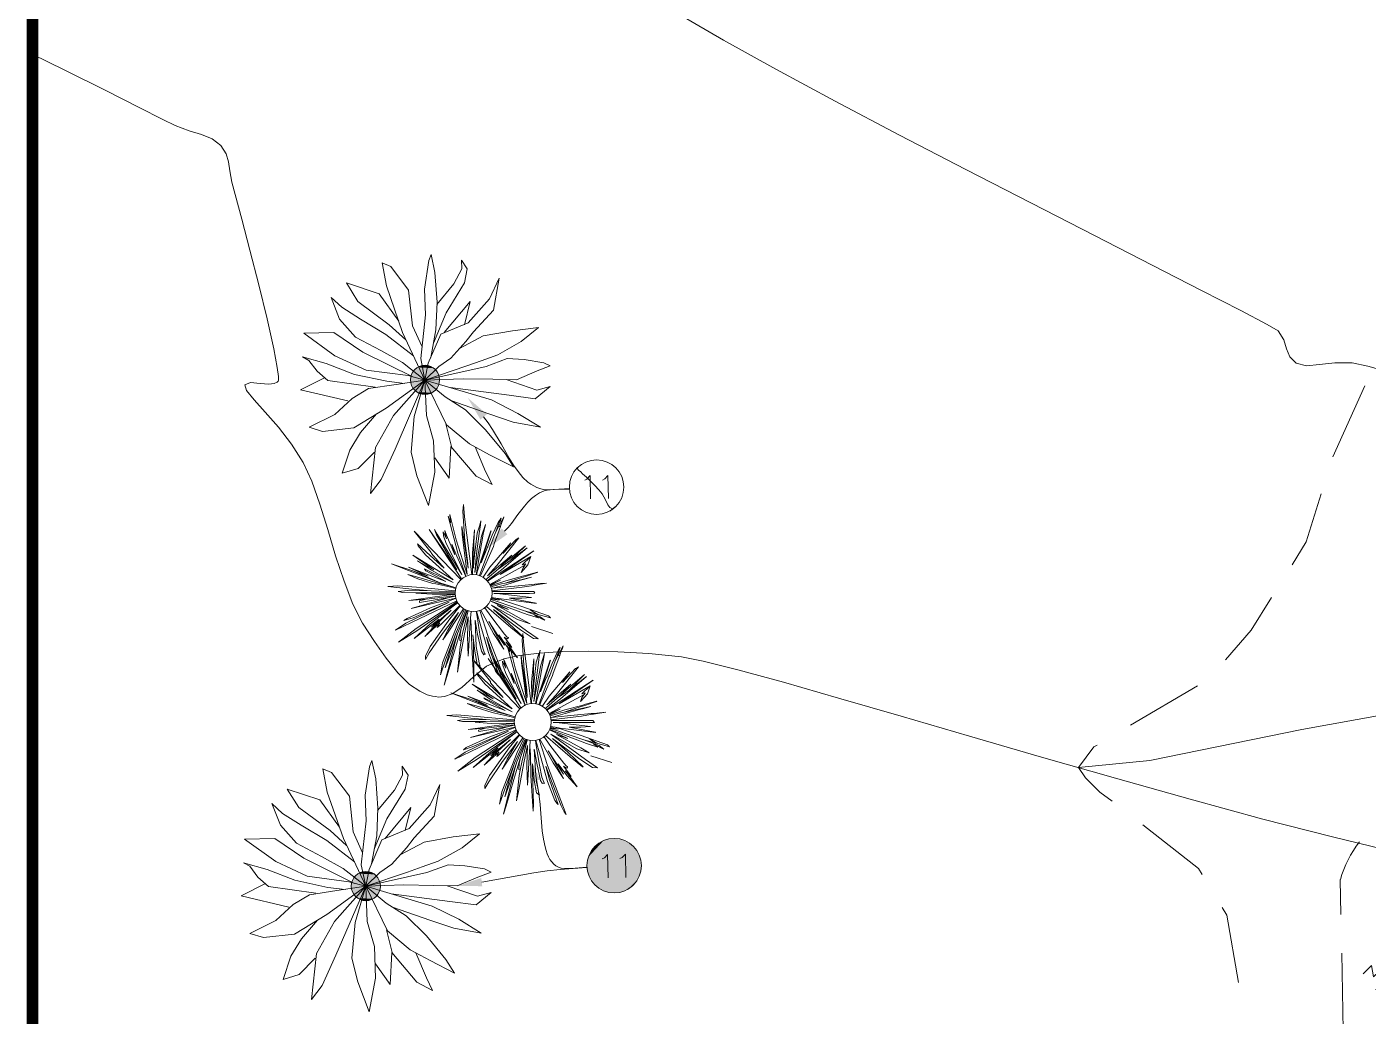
# Model space of a CAD drawing. Header units: millimetres. Extents: x -419 to 20046, y -14642 to 2638.
# Drawn here: x 0.9 to 5.226, y 17.137 to 20.328 of the extents above; entities that cross this region are included whole.
import ezdxf

# ---------------------------------------------------------------- set-up
doc = ezdxf.new("R2010")
doc.units = ezdxf.units.MM
for name, color, linetype in [('PDF11_----LN02', 7, 'Continuous'), ('PDF11_----TX00', 7, 'Continuous'), ('PDF11_24x36$-$Yucca$Valley$TB$CUP$----TB02', 7, 'Continuous')]:
    doc.layers.add(name, color=color, linetype=linetype)
for name, color, linetype, true_color in [('PDF11_0', 7, 'Continuous', 0xb3b3b3), ('PDF11_EXTO$--C3-Surface-EXTO', 7, 'Continuous', 0xb3b3b3), ('PDF11_EXTO$EXLSTR', 7, 'Continuous', 0xb3b3b3)]:
    doc.layers.add(name, color=color, linetype=linetype, true_color=true_color)

msp = doc.modelspace()

# ---------------------------------------------------------------- hatches: boundary and pattern name
at = {"layer": 'PDF11_0', "transparency": 33554559}
for points in [[(2.3219, 19.1315), (2.3627, 19.0615), (2.3835, 19.079)], [(2.3835, 18.6448), (2.4494, 18.6915), (2.431, 18.7107)], [(2.5194, 17.9731), (2.5294, 17.8931), (2.5552, 17.9006)], [(2.2877, 17.5572), (2.3685, 17.5564), (2.3652, 17.5831)]]:
    msp.add_hatch(color=7, dxfattribs=at).paths.add_polyline_path(points)
at = {"layer": 'PDF11_0', "true_color": 0xffffff, "transparency": 33554559}
for points in [[(2.7786, 17.7089), (2.7052, 17.6206), (2.7919, 17.7098)], [(2.7919, 17.7098), (2.7052, 17.6206), (2.7077, 17.6014)], [(2.7786, 17.7089), (2.706, 17.6339), (2.7052, 17.6206)], [(2.7594, 17.7031), (2.706, 17.6339), (2.7786, 17.7089)], [(2.7594, 17.7031), (2.7102, 17.6497), (2.706, 17.6339)], [(2.7919, 17.7098), (2.7077, 17.6014), (2.8152, 17.7072)], [(2.8152, 17.7072), (2.7077, 17.6014), (2.7144, 17.5831)], [(2.7486, 17.6972), (2.7102, 17.6497), (2.7594, 17.7031)], [(2.7486, 17.6972), (2.7161, 17.6647), (2.7102, 17.6497)], [(2.8152, 17.7072), (2.7144, 17.5831), (2.8352, 17.6989)], [(2.8352, 17.6989), (2.7144, 17.5831), (2.7219, 17.5697)], [(2.7377, 17.6906), (2.7161, 17.6647), (2.7486, 17.6972)], [(2.8352, 17.6989), (2.7219, 17.5697), (2.8544, 17.6847)], [(2.7377, 17.6906), (2.7269, 17.6797), (2.7161, 17.6647)], [(2.8544, 17.6847), (2.7219, 17.5697), (2.7352, 17.5556)], [(2.8544, 17.6847), (2.7352, 17.5556), (2.8661, 17.6706)], [(2.8661, 17.6706), (2.7352, 17.5556), (2.7494, 17.5456)], [(2.8661, 17.6706), (2.7494, 17.5456), (2.8752, 17.6547)], [(2.8752, 17.6547), (2.7494, 17.5456), (2.7636, 17.5389)], [(2.8752, 17.6547), (2.7636, 17.5389), (2.8811, 17.6231)], [(2.8811, 17.6231), (2.7636, 17.5389), (2.7827, 17.5347)], [(2.8811, 17.6231), (2.7827, 17.5347), (2.8769, 17.5947)], [(2.8769, 17.5947), (2.7827, 17.5347), (2.8036, 17.5347)], [(2.8769, 17.5947), (2.8036, 17.5347), (2.8694, 17.5781)], [(2.8694, 17.5781), (2.8036, 17.5347), (2.8369, 17.5456)], [(2.8694, 17.5781), (2.8369, 17.5456), (2.8536, 17.5581)]]:
    msp.add_hatch(color=7, dxfattribs=at).paths.add_polyline_path(points)
at = {"layer": 'PDF11_EXTO$EXLSTR', "transparency": 33554559}
for points in [[(2.2277, 19.2065), (2.1418, 19.2107), (2.1402, 19.2065)], [(2.2252, 19.2107), (2.1443, 19.214), (2.1418, 19.2107)], [(2.2252, 19.2107), (2.1418, 19.2107), (2.2277, 19.2065)], [(2.2235, 19.214), (2.1468, 19.2182), (2.1443, 19.214)], [(2.2235, 19.214), (2.1443, 19.214), (2.2252, 19.2107)], [(2.2202, 19.2182), (2.1493, 19.2215), (2.1468, 19.2182)], [(2.2202, 19.2182), (2.1468, 19.2182), (2.2235, 19.214)], [(2.2177, 19.2215), (2.1527, 19.2249), (2.1493, 19.2215)], [(2.2177, 19.2215), (2.1493, 19.2215), (2.2202, 19.2182)], [(2.2143, 19.2249), (2.1568, 19.2274), (2.1527, 19.2249)], [(2.2143, 19.2249), (2.1527, 19.2249), (2.2177, 19.2215)], [(2.211, 19.2274), (2.1602, 19.2299), (2.1568, 19.2274)], [(2.211, 19.2274), (2.1568, 19.2274), (2.2143, 19.2249)], [(2.2068, 19.2299), (2.1643, 19.2315), (2.1602, 19.2299)], [(2.2068, 19.2299), (2.1602, 19.2299), (2.211, 19.2274)], [(2.2035, 19.2315), (2.1685, 19.2332), (2.1643, 19.2315)], [(2.2035, 19.2315), (2.1643, 19.2315), (2.2068, 19.2299)], [(2.1985, 19.2332), (2.1735, 19.2349), (2.1685, 19.2332)], [(2.1985, 19.2332), (2.1685, 19.2332), (2.2035, 19.2315)], [(2.1952, 19.2349), (2.1768, 19.2357), (2.1735, 19.2349)], [(2.1952, 19.2349), (2.1735, 19.2349), (2.1985, 19.2332)], [(2.1885, 19.2357), (2.1768, 19.2357), (2.1952, 19.2349)], [(2.2302, 19.1932), (2.1377, 19.1974), (2.1368, 19.1932)], [(2.2302, 19.1932), (2.1368, 19.1932), (2.231, 19.189)], [(2.231, 19.189), (2.1368, 19.1932), (2.1368, 19.189)], [(2.231, 19.189), (2.1368, 19.189), (2.2302, 19.184)], [(2.2302, 19.184), (2.1368, 19.189), (2.1368, 19.184)], [(2.2302, 19.184), (2.1368, 19.184), (2.2302, 19.1799)], [(2.2302, 19.1799), (2.1368, 19.184), (2.1377, 19.1799)], [(2.2302, 19.1982), (2.1385, 19.2024), (2.1377, 19.1974)], [(2.2302, 19.1982), (2.1377, 19.1974), (2.2302, 19.1932)], [(2.2302, 19.1799), (2.1377, 19.1799), (2.2285, 19.1757)], [(2.2285, 19.1757), (2.1377, 19.1799), (2.1385, 19.1757)], [(2.2285, 19.2024), (2.1402, 19.2065), (2.1385, 19.2024)], [(2.2285, 19.2024), (2.1385, 19.2024), (2.2302, 19.1982)], [(2.2285, 19.1757), (2.1385, 19.1757), (2.2277, 19.1715)], [(2.2277, 19.1715), (2.1385, 19.1757), (2.1402, 19.1715)], [(2.2277, 19.2065), (2.1402, 19.2065), (2.2285, 19.2024)], [(2.2277, 19.1715), (2.1402, 19.1715), (2.2252, 19.1674)], [(2.2252, 19.1674), (2.1402, 19.1715), (2.1418, 19.1674)], [(2.2252, 19.1674), (2.1418, 19.1674), (2.2235, 19.1632)], [(2.2235, 19.1632), (2.1418, 19.1674), (2.1443, 19.1632)], [(2.2235, 19.1632), (2.1443, 19.1632), (2.221, 19.1599)], [(2.221, 19.1599), (2.1443, 19.1632), (2.1468, 19.1599)], [(2.221, 19.1599), (2.1468, 19.1599), (2.2177, 19.1565)], [(2.2177, 19.1565), (2.1468, 19.1599), (2.1493, 19.1557)], [(2.2177, 19.1565), (2.1493, 19.1557), (2.2143, 19.1532)], [(2.2143, 19.1532), (2.1493, 19.1557), (2.1527, 19.1532)], [(2.2143, 19.1532), (2.1527, 19.1532), (2.211, 19.1499)], [(2.211, 19.1499), (2.1527, 19.1532), (2.1568, 19.1499)], [(2.211, 19.1499), (2.1568, 19.1499), (2.2068, 19.1482)], [(2.2068, 19.1482), (2.1568, 19.1499), (2.1602, 19.1482)], [(2.2068, 19.1482), (2.1602, 19.1482), (2.2035, 19.1457)], [(2.2035, 19.1457), (2.1602, 19.1482), (2.1643, 19.1457)], [(2.2035, 19.1457), (2.1643, 19.1457), (2.1985, 19.144)], [(2.1985, 19.144), (2.1643, 19.1457), (2.1685, 19.144)], [(2.1985, 19.144), (2.1685, 19.144), (2.1952, 19.1432)], [(2.1952, 19.1432), (2.1685, 19.144), (2.1735, 19.1432)], [(2.1735, 19.1432), (2.1768, 19.1415), (2.1885, 19.1424)], [(2.1952, 19.1432), (2.1735, 19.1432), (2.1885, 19.1424)], [(2.1885, 19.1424), (2.1768, 19.1415), (2.186, 19.1415)], [(2.0393, 17.5614), (1.9468, 17.5656), (1.946, 17.5606)], [(2.0393, 17.5656), (1.9477, 17.5697), (1.9468, 17.5656)], [(2.0393, 17.5656), (1.9468, 17.5656), (2.0393, 17.5614)], [(2.0377, 17.5697), (1.9493, 17.5739), (1.9477, 17.5697)], [(2.0377, 17.5697), (1.9477, 17.5697), (2.0393, 17.5656)], [(2.0368, 17.5739), (1.951, 17.5781), (1.9493, 17.5739)], [(2.0368, 17.5739), (1.9493, 17.5739), (2.0377, 17.5697)], [(2.0343, 17.5781), (1.9535, 17.5822), (1.951, 17.5781)], [(2.0343, 17.5781), (1.951, 17.5781), (2.0368, 17.5739)], [(2.0327, 17.5822), (1.9552, 17.5856), (1.9535, 17.5822)], [(2.0327, 17.5822), (1.9535, 17.5822), (2.0343, 17.5781)], [(2.0293, 17.5856), (1.9585, 17.5889), (1.9552, 17.5856)], [(2.0293, 17.5856), (1.9552, 17.5856), (2.0327, 17.5822)], [(2.0268, 17.5889), (1.9618, 17.5922), (1.9585, 17.5889)], [(2.0268, 17.5889), (1.9585, 17.5889), (2.0293, 17.5856)], [(2.0235, 17.5922), (1.966, 17.5947), (1.9618, 17.5922)], [(2.0235, 17.5922), (1.9618, 17.5922), (2.0268, 17.5889)], [(2.0202, 17.5947), (1.9693, 17.5972), (1.966, 17.5947)], [(2.0202, 17.5947), (1.966, 17.5947), (2.0235, 17.5922)], [(2.016, 17.5972), (1.9735, 17.5997), (1.9693, 17.5972)], [(2.016, 17.5972), (1.9693, 17.5972), (2.0202, 17.5947)], [(2.0127, 17.5997), (1.9768, 17.6014), (1.9735, 17.5997)], [(2.0127, 17.5997), (1.9735, 17.5997), (2.016, 17.5972)], [(2.0077, 17.6014), (1.9827, 17.6022), (1.9768, 17.6014)], [(2.0077, 17.6014), (1.9768, 17.6014), (2.0127, 17.5997)], [(2.0035, 17.6022), (1.986, 17.6031), (1.9827, 17.6022)], [(2.0035, 17.6022), (1.9827, 17.6022), (2.0077, 17.6014)], [(1.9977, 17.6031), (1.9952, 17.6039), (1.986, 17.6031)], [(1.9977, 17.6031), (1.986, 17.6031), (2.0035, 17.6022)], [(2.0393, 17.5614), (1.946, 17.5606), (2.0402, 17.5564)], [(2.0402, 17.5564), (1.946, 17.5606), (1.946, 17.5564)], [(2.0402, 17.5564), (1.946, 17.5564), (2.0393, 17.5522)], [(2.0393, 17.5522), (1.946, 17.5564), (1.946, 17.5522)], [(2.0393, 17.5522), (1.946, 17.5522), (2.0393, 17.5472)], [(2.0393, 17.5472), (1.946, 17.5522), (1.9468, 17.5472)], [(2.0393, 17.5472), (1.9468, 17.5472), (2.0377, 17.5431)], [(2.0377, 17.5431), (1.9468, 17.5472), (1.9477, 17.5431)], [(2.0377, 17.5431), (1.9477, 17.5431), (2.0368, 17.5389)], [(2.0368, 17.5389), (1.9477, 17.5431), (1.9493, 17.5389)], [(2.0368, 17.5389), (1.9493, 17.5389), (2.0343, 17.5347)], [(2.0343, 17.5347), (1.9493, 17.5389), (1.951, 17.5347)], [(2.0343, 17.5347), (1.951, 17.5347), (2.0327, 17.5306)], [(2.0327, 17.5306), (1.951, 17.5347), (1.9535, 17.5306)], [(2.0327, 17.5306), (1.9535, 17.5306), (2.0293, 17.5272)], [(2.0293, 17.5272), (1.9535, 17.5306), (1.9552, 17.5272)], [(2.0293, 17.5272), (1.9552, 17.5272), (2.0268, 17.5239)], [(2.0268, 17.5239), (1.9552, 17.5272), (1.9585, 17.5239)], [(2.0268, 17.5239), (1.9585, 17.5239), (2.0235, 17.5206)], [(2.0235, 17.5206), (1.9585, 17.5239), (1.9618, 17.5206)], [(2.0235, 17.5206), (1.9618, 17.5206), (2.0202, 17.5181)], [(2.0202, 17.5181), (1.9618, 17.5206), (1.966, 17.5181)], [(2.0202, 17.5181), (1.966, 17.5181), (2.016, 17.5156)], [(2.016, 17.5156), (1.966, 17.5181), (1.9693, 17.5156)], [(2.016, 17.5156), (1.9693, 17.5156), (2.0127, 17.5131)], [(2.0127, 17.5131), (1.9693, 17.5156), (1.9735, 17.5131)], [(2.0127, 17.5131), (1.9735, 17.5131), (2.0077, 17.5114)], [(2.0077, 17.5114), (1.9735, 17.5131), (1.9777, 17.5114)], [(2.0077, 17.5114), (1.9777, 17.5114), (2.0035, 17.5106)], [(2.0035, 17.5106), (1.9777, 17.5114), (1.9827, 17.5106)], [(1.9827, 17.5106), (1.986, 17.5097), (1.9977, 17.5097)], [(2.0035, 17.5106), (1.9827, 17.5106), (1.9977, 17.5097)], [(1.9977, 17.5097), (1.986, 17.5097), (1.9952, 17.5089)]]:
    msp.add_hatch(color=256, dxfattribs=at).paths.add_polyline_path(points)

# ---------------------------------------------------------------- linework, layer by layer
at = {"layer": 'PDF11_----LN02', "lineweight": 18}
for points in [[(5.2146, 19.1699), (5.1121, 18.9415)], [(5.0737, 18.8223), (5.0262, 18.6673), (4.9804, 18.5932)], [(4.9137, 18.4873), (4.8487, 18.3823), (4.7654, 18.2865)], [(4.6754, 18.2023), (4.4595, 18.0756)], [(4.292, 17.9389), (4.522, 17.9623), (5.0121, 18.0614), (5.3688, 18.1265), (5.7263, 18.1465), (8.1265, 18.1465)], [(4.4004, 17.8306), (4.3603, 17.8598), (4.3145, 17.9064), (4.292, 17.9389), (4.3412, 18.0056), (4.352, 18.0114)], [(4.4995, 17.7548), (4.6787, 17.6139), (4.6904, 17.5947)], [(5.1379, 17.4656), (5.1354, 17.5781)], [(4.7554, 17.4881), (4.7704, 17.4631), (4.8079, 17.2455)], [(5.1454, 17.0905), (5.1404, 17.3406)]]:
    msp.add_lwpolyline(points, dxfattribs=at)
msp.add_arc((5.4942, 17.4735), 0.373, 142.6525, 163.7729, dxfattribs=at)
at = {"layer": 'PDF11_----TX00', "lineweight": 20}
msp.add_lwpolyline([(5.2096, 17.2739), (5.2363, 17.3006), (5.2429, 17.2639), (5.2504, 17.2714), (5.2579, 17.2739), (5.2629, 17.273), (5.2729, 17.2672), (5.2788, 17.2622), (5.2846, 17.2514), (5.2846, 17.2414), (5.2804, 17.2314), (5.2729, 17.2239), (5.2629, 17.2197), (5.2579, 17.2197), (5.2496, 17.223)], dxfattribs=at)
at = {"layer": 'PDF11_0', "lineweight": 18}
for points in [[(5.2896, 19.2157), (5.2246, 19.234), (5.1746, 19.2449), (5.1179, 19.2449), (5.0687, 19.239), (5.0271, 19.2349), (4.9937, 19.2432), (4.9729, 19.264), (4.9629, 19.2899), (4.9537, 19.319), (4.9354, 19.3474), (4.8996, 19.3682), (4.8146, 19.4132), (4.6887, 19.4782), (4.5287, 19.5599), (4.3428, 19.6549), (4.1403, 19.7591), (3.9278, 19.8683), (3.7145, 19.9791), (3.5069, 20.0883), (3.3153, 20.1916), (3.1461, 20.285), (3.0077, 20.3658)], [(5.3179, 17.6647), (5.1104, 17.7156), (4.8862, 17.7731), (4.6512, 17.8373), (4.4112, 17.9048), (4.172, 17.9731), (3.9395, 18.0406), (3.7195, 18.1048), (3.5178, 18.1631), (3.3403, 18.214), (3.1928, 18.254), (3.0811, 18.2823), (3.0111, 18.2965), (2.9061, 18.3065), (2.8061, 18.3123), (2.7127, 18.3148), (2.6277, 18.3131), (2.5527, 18.3081), (2.4885, 18.3006), (2.4377, 18.2898), (2.3827, 18.2656), (2.3402, 18.2315), (2.3027, 18.1973), (2.2718, 18.1765), (2.2468, 18.1681), (2.2277, 18.1665), (2.2177, 18.1681), (2.2085, 18.169), (2.191, 18.174), (2.1668, 18.1856), (2.1343, 18.2073), (2.096, 18.2448), (2.0585, 18.2915), (2.021, 18.3456), (1.9827, 18.4048), (1.951, 18.4656), (1.9227, 18.5398), (1.8952, 18.6223), (1.8701, 18.7073), (1.8443, 18.789), (1.8185, 18.8632), (1.791, 18.9232), (1.7535, 18.9824), (1.711, 19.0365), (1.6685, 19.0857), (1.6326, 19.1257), (1.6085, 19.1557), (1.6026, 19.1732), (1.621, 19.1807), (1.6526, 19.1782), (1.6801, 19.1757), (1.6976, 19.1782), (1.7068, 19.1824), (1.7101, 19.1857), (1.711, 19.189), (1.711, 19.2007), (1.7076, 19.2299), (1.6968, 19.2899), (1.6751, 19.3866), (1.6476, 19.4966), (1.6193, 19.6082), (1.5935, 19.7082), (1.561, 19.8274), (1.5543, 19.8633), (1.5501, 19.8924), (1.5426, 19.9191), (1.5251, 19.9458), (1.4976, 19.9674), (1.4635, 19.9808), (1.4234, 19.9933), (1.3776, 20.0099), (1.3384, 20.0291), (1.2618, 20.0683), (1.1543, 20.1224), (1.0226, 20.1883), (0.9146, 20.241)]]:
    msp.add_lwpolyline(points, dxfattribs=at)
at = {"layer": 'PDF11_0', "color": 7, "lineweight": 20}
for points in [[(2.6494, 18.839), (2.6002, 18.8357), (2.5877, 18.8348), (2.576, 18.8348), (2.5652, 18.8365), (2.5544, 18.839), (2.5444, 18.8423), (2.5344, 18.8473), (2.5252, 18.8532), (2.516, 18.8598), (2.4994, 18.8748), (2.4844, 18.894), (2.4694, 18.914), (2.4552, 18.9365), (2.4294, 18.9832), (2.4019, 19.029), (2.3877, 19.0507), (2.3727, 19.0707)], [(2.6994, 18.8657), (2.706, 18.8698), (2.7169, 18.8807), (2.7177, 18.8057)], [(2.7561, 18.8665), (2.7636, 18.8707), (2.7736, 18.8815), (2.7752, 18.8065)], [(2.4402, 18.7015), (2.4519, 18.7132), (2.4627, 18.7265), (2.4835, 18.7548), (2.5052, 18.7823), (2.516, 18.7948), (2.5277, 18.8065), (2.5402, 18.8165), (2.5535, 18.8248), (2.5677, 18.8315), (2.5827, 18.8348), (2.5985, 18.8365), (2.6152, 18.8373), (2.6494, 18.8373)], [(2.7052, 17.6181), (2.6569, 17.6131), (2.6344, 17.6131), (2.6235, 17.6147), (2.6144, 17.6181), (2.606, 17.6222), (2.5994, 17.6272), (2.5927, 17.6347), (2.5869, 17.6422), (2.5819, 17.6514), (2.5777, 17.6606), (2.5744, 17.6714), (2.571, 17.6831), (2.566, 17.7081), (2.5619, 17.7348), (2.5577, 17.7906), (2.5552, 17.8198), (2.5519, 17.8473), (2.5477, 17.8731), (2.5419, 17.8964)], [(2.7552, 17.6447), (2.7627, 17.6481), (2.7727, 17.6589), (2.7744, 17.5839)], [(2.8127, 17.6456), (2.8194, 17.6489), (2.8302, 17.6597), (2.8311, 17.5847)], [(2.3669, 17.5697), (2.5352, 17.5997), (2.5777, 17.6056), (2.6202, 17.6106), (2.7052, 17.6164)]]:
    msp.add_lwpolyline(points, dxfattribs=at)
at = {"layer": 'PDF11_0', "color": 7, "lineweight": 0, "true_color": 0xffffff}
for points in [[(2.789, 18.7732), (2.7802, 18.7778), (2.7731, 18.7861), (2.7665, 18.8028), (2.7556, 18.8219), (2.7444, 18.8348), (2.7319, 18.849), (2.7052, 18.8757), (2.6919, 18.8865), (2.6865, 18.8928), (2.6785, 18.8982), (2.676, 18.9028), (2.6765, 18.9065)], [(2.7977, 18.7798), (2.7802, 18.7665)], [(2.8536, 17.5581), (2.8369, 17.5456)]]:
    msp.add_lwpolyline(points, dxfattribs=at)
at = {"layer": 'PDF11_0', "color": 7, "lineweight": 20}
for centre in [(2.7373, 18.8436), (2.794, 17.6227)]:
    msp.add_circle(centre, 0.0879, dxfattribs=at)
at = {"layer": 'PDF11_24x36$-$Yucca$Valley$TB$CUP$----TB02', "lineweight": 0, "const_width": 0.0375}
msp.add_lwpolyline([(35.4024, 0.4996), (35.4024, 23.5006), (0.9184, 23.5006), (0.9184, 0.4996)], close=True, dxfattribs=at)
at = {"layer": 'PDF11_EXTO$--C3-Surface-EXTO', "lineweight": 18}
for points in [[(5.2896, 19.2157), (5.2246, 19.234), (5.1746, 19.2449), (5.1179, 19.2449), (5.0687, 19.239), (5.0271, 19.2349), (4.9937, 19.2432), (4.9729, 19.264), (4.9629, 19.2899), (4.9537, 19.319), (4.9354, 19.3474), (4.8996, 19.3682), (4.8146, 19.4132), (4.6887, 19.4782), (4.5287, 19.5599), (4.3428, 19.6549), (4.1403, 19.7591), (3.9278, 19.8683), (3.7145, 19.9791), (3.5069, 20.0883), (3.3153, 20.1916), (3.1461, 20.285), (3.0077, 20.3658)], [(5.3179, 17.6647), (5.1104, 17.7156), (4.8862, 17.7731), (4.6512, 17.8373), (4.4112, 17.9048), (4.172, 17.9731), (3.9395, 18.0406), (3.7195, 18.1048), (3.5178, 18.1631), (3.3403, 18.214), (3.1928, 18.254), (3.0811, 18.2823), (3.0111, 18.2965), (2.9061, 18.3065), (2.8061, 18.3123), (2.7127, 18.3148), (2.6277, 18.3131), (2.5527, 18.3081), (2.4885, 18.3006), (2.4377, 18.2898), (2.3827, 18.2656), (2.3402, 18.2315), (2.3027, 18.1973), (2.2718, 18.1765), (2.2468, 18.1681), (2.2277, 18.1665), (2.2177, 18.1681), (2.2085, 18.169), (2.191, 18.174), (2.1668, 18.1856), (2.1343, 18.2073), (2.096, 18.2448), (2.0585, 18.2915), (2.021, 18.3456), (1.9827, 18.4048), (1.951, 18.4656), (1.9227, 18.5398), (1.8952, 18.6223), (1.8701, 18.7073), (1.8443, 18.789), (1.8185, 18.8632), (1.791, 18.9232), (1.7535, 18.9824), (1.711, 19.0365), (1.6685, 19.0857), (1.6326, 19.1257), (1.6085, 19.1557), (1.6026, 19.1732), (1.621, 19.1807), (1.6526, 19.1782), (1.6801, 19.1757), (1.6976, 19.1782), (1.7068, 19.1824), (1.7101, 19.1857), (1.711, 19.189), (1.711, 19.2007), (1.7076, 19.2299), (1.6968, 19.2899), (1.6751, 19.3866), (1.6476, 19.4966), (1.6193, 19.6082), (1.5935, 19.7082), (1.561, 19.8274), (1.5543, 19.8633), (1.5501, 19.8924), (1.5426, 19.9191), (1.5251, 19.9458), (1.4976, 19.9674), (1.4635, 19.9808), (1.4234, 19.9933), (1.3776, 20.0099), (1.3384, 20.0291), (1.2618, 20.0683), (1.1543, 20.1224), (1.0226, 20.1883), (0.9146, 20.241)]]:
    msp.add_lwpolyline(points, dxfattribs=at)
at = {"layer": 'PDF11_EXTO$EXLSTR', "lineweight": 18}
for points in [[(2.1468, 19.1982), (1.9835, 19.279), (1.8902, 19.3424), (1.7926, 19.3407), (1.8935, 19.2674), (1.9943, 19.2207), (2.1293, 19.2032), (2.1835, 19.189), (2.1118, 19.3424), (2.0593, 19.4924), (2.0452, 19.5674), (2.0735, 19.5557), (2.131, 19.4791), (2.1435, 19.364), (2.1743, 19.2957)], [(2.1468, 19.2674), (2.0577, 19.3357), (1.976, 19.3857), (1.9152, 19.4241), (1.881, 19.4557), (1.9085, 19.3857), (1.9602, 19.3274), (2.041, 19.284), (2.111, 19.2457), (2.1835, 19.189), (2.1702, 19.2582), (2.1852, 19.3991), (2.1818, 19.4824), (2.196, 19.5741), (2.2035, 19.5941), (2.216, 19.5357), (2.2227, 19.4407), (2.2193, 19.3507), (2.2027, 19.2615)], [(2.2218, 19.4324), (2.2768, 19.4991), (2.3027, 19.5474), (2.3019, 19.5757), (2.3202, 19.5474), (2.311, 19.5024), (2.2518, 19.4057), (2.211, 19.3082)], [(2.1218, 19.319), (2.0685, 19.3674), (1.9677, 19.4424), (1.9302, 19.5024), (2.036, 19.4674), (2.0993, 19.3791)], [(2.246, 19.3424), (2.3294, 19.4424), (2.311, 19.3674)], [(2.2952, 19.2907), (2.3719, 19.3315), (2.466, 19.3482), (2.5502, 19.3582), (2.4944, 19.3132), (2.4185, 19.2699), (2.3652, 19.2515), (2.3185, 19.2349), (2.1835, 19.189), (2.091, 19.1749), (2.0018, 19.1615), (1.9493, 19.1299), (1.8935, 19.0782), (1.8101, 19.0365), (1.8535, 19.0232), (1.9543, 19.0349), (2.0585, 19.0982), (2.1835, 19.189), (2.1493, 19.0715), (2.1393, 18.9565), (2.1577, 18.8798), (2.1952, 18.784), (2.2152, 18.8915), (2.2118, 18.9932), (2.1885, 19.0749), (2.1835, 19.189), (2.3985, 19.1249), (2.4835, 19.0815), (2.5569, 19.0365), (2.4677, 19.0532), (2.3902, 19.0799), (2.2702, 19.1215)], [(2.1177, 19.1782), (2.061, 19.1849), (1.956, 19.2074), (1.8651, 19.2424), (1.7893, 19.264), (1.8093, 19.2524), (1.836, 19.2174), (1.8701, 19.1874), (2.0227, 19.1665)], [(1.9352, 19.1215), (1.7818, 19.1574), (1.8601, 19.1965)], [(2.2652, 19.1649), (2.4552, 19.1399), (2.5394, 19.1282), (2.5877, 19.1682), (2.5444, 19.1565), (2.446, 19.1907)], [(2.021, 18.9565), (1.9685, 18.9032), (1.9168, 18.8882), (1.9418, 18.9632), (1.976, 19.0199), (2.0277, 19.0799)], [(2.251, 19.0482), (2.2693, 18.9749)], [(2.3452, 18.9732), (2.3794, 18.894), (2.4002, 18.8523), (2.3485, 18.879), (2.2677, 18.9749), (2.2618, 18.8723), (2.2152, 18.9382)], [(2.316, 18.5565), (2.311, 18.5707), (2.2902, 18.6307), (2.2585, 18.7498), (2.266, 18.7282), (2.2643, 18.7557), (2.2677, 18.7423), (2.2843, 18.6732), (2.3202, 18.5623), (2.3035, 18.6923), (2.3027, 18.7165), (2.3069, 18.6898), (2.3227, 18.5823), (2.321, 18.6065), (2.3127, 18.669), (2.306, 18.7657), (2.3077, 18.7873), (2.311, 18.7482), (2.3344, 18.5615)], [(2.3485, 18.5607), (2.3719, 18.6923), (2.3785, 18.7232), (2.366, 18.6857), (2.3485, 18.5915), (2.3444, 18.5682), (2.3502, 18.6282), (2.3585, 18.694), (2.3627, 18.7215), (2.3627, 18.7223), (2.3644, 18.7348), (2.361, 18.7223), (2.361, 18.7215), (2.3594, 18.7182), (2.3519, 18.6948), (2.3419, 18.6048), (2.3402, 18.5823), (2.3419, 18.664), (2.3435, 18.7057), (2.3369, 18.6315), (2.3369, 18.5615)], [(2.3594, 18.5582), (2.3927, 18.6482), (2.3944, 18.6532), (2.4127, 18.699), (2.4235, 18.729), (2.4269, 18.7365), (2.4294, 18.7432), (2.4285, 18.7432), (2.4244, 18.7357), (2.4202, 18.729), (2.401, 18.689), (2.3835, 18.6448), (2.3652, 18.5998), (2.3685, 18.6098), (2.3977, 18.7023), (2.3952, 18.699), (2.3535, 18.5732), (2.3502, 18.5607)], [(2.4352, 18.7382), (2.4319, 18.7298), (2.4277, 18.7173), (2.4235, 18.7165), (2.4269, 18.7165), (2.4069, 18.6607), (2.4044, 18.6523), (2.3627, 18.5573)], [(2.436, 18.7432), (2.4327, 18.7373), (2.4285, 18.7298), (2.4127, 18.699)], [(2.4369, 18.7432), (2.4352, 18.7382), (2.4369, 18.7432), (2.4385, 18.7473), (2.4327, 18.7373)], [(2.2994, 18.5457), (2.1493, 18.7015), (2.2035, 18.6323), (2.2043, 18.629), (2.2452, 18.5823), (2.2002, 18.6232), (2.1602, 18.6607), (2.1618, 18.654), (2.186, 18.6248), (2.2743, 18.5448), (2.2093, 18.5848), (2.1443, 18.624), (2.2127, 18.5765), (2.1877, 18.5898), (2.1602, 18.6057), (2.2043, 18.5757), (2.2743, 18.5356), (2.2077, 18.5673), (2.1818, 18.5798), (2.1868, 18.574), (2.251, 18.539), (2.131, 18.5857), (2.1943, 18.5565), (2.1443, 18.574)], [(2.3019, 18.5473), (2.1968, 18.7073), (2.2868, 18.5765), (2.221, 18.6898), (2.2143, 18.7065), (2.2227, 18.6923), (2.3027, 18.5615), (2.2852, 18.5965), (2.2518, 18.6615), (2.2435, 18.6865), (2.2427, 18.699), (2.2527, 18.6765), (2.2502, 18.6882), (2.2477, 18.704), (2.2535, 18.689), (2.2802, 18.6257), (2.2702, 18.6598), (2.2868, 18.6207), (2.3152, 18.5557)], [(2.371, 18.5532), (2.3927, 18.5857), (2.4602, 18.664), (2.4352, 18.6298), (2.4777, 18.6748), (2.4869, 18.6798), (2.4152, 18.5907), (2.3852, 18.5573), (2.4635, 18.624), (2.4319, 18.5915), (2.5077, 18.6548), (2.4577, 18.6057), (2.5135, 18.6482), (2.4302, 18.5773), (2.3844, 18.5415)], [(2.3852, 18.5406), (2.5344, 18.6382), (2.426, 18.5615), (2.5252, 18.6198), (2.4977, 18.5932), (2.5094, 18.5965), (2.506, 18.5915)], [(2.3927, 18.5298), (2.4552, 18.564), (2.506, 18.5915), (2.4994, 18.5807), (2.4944, 18.5682), (2.516, 18.5932), (2.5252, 18.6198)], [(2.4577, 18.6057), (2.4194, 18.579)], [(2.2352, 18.534), (2.076, 18.5965), (2.1443, 18.574), (2.2352, 18.534), (2.2735, 18.5215), (2.2827, 18.519)], [(2.2818, 18.5165), (2.2668, 18.5206), (2.2185, 18.5315), (2.2093, 18.5331), (2.161, 18.5482), (2.1285, 18.5615), (2.1568, 18.554), (2.2268, 18.534), (2.2735, 18.5215)], [(2.381, 18.5457), (2.3844, 18.549), (2.4194, 18.579), (2.4285, 18.5873), (2.4319, 18.5915)], [(2.3952, 18.5248), (2.4444, 18.5415), (2.4985, 18.5565), (2.511, 18.5598), (2.5469, 18.569), (2.546, 18.5682), (2.5085, 18.5557), (2.496, 18.5523), (2.4419, 18.534), (2.4927, 18.5448), (2.5019, 18.5465), (2.5277, 18.5532), (2.501, 18.5457), (2.4919, 18.5432), (2.4444, 18.529), (2.4002, 18.5173), (2.4852, 18.5256), (2.5285, 18.5298), (2.5377, 18.5306), (2.556, 18.5323), (2.5752, 18.534), (2.536, 18.5273), (2.5269, 18.5256), (2.4977, 18.5206), (2.3994, 18.509)], [(2.2802, 18.5056), (2.2035, 18.509), (2.141, 18.514), (2.0635, 18.5231), (2.096, 18.5248), (2.171, 18.5198), (2.281, 18.509)], [(2.3927, 18.529), (2.4277, 18.544), (2.3944, 18.5265)], [(2.396, 18.5223), (2.431, 18.5315), (2.4419, 18.534)], [(2.4002, 18.5173), (2.3977, 18.5165)], [(2.286, 18.4773), (2.1652, 18.419), (2.0885, 18.3823), (2.1218, 18.4048), (2.2618, 18.4723), (2.1452, 18.4223), (2.116, 18.4131), (2.126, 18.4198), (2.2018, 18.454), (2.2827, 18.4848)], [(2.2802, 18.5031), (2.1885, 18.5031), (2.1127, 18.504), (2.0968, 18.5073), (2.1285, 18.5106), (2.2035, 18.509)], [(2.2885, 18.4715), (2.1577, 18.3798), (2.0985, 18.344), (2.1552, 18.3881), (2.2868, 18.474)], [(2.281, 18.4931), (2.1877, 18.4823), (2.1318, 18.4781), (2.2543, 18.4948), (2.2802, 18.4973)], [(2.2827, 18.4856), (2.1393, 18.4523), (2.2618, 18.4873)], [(2.2802, 18.4981), (2.2068, 18.4981), (2.1543, 18.5015), (2.1885, 18.5031)], [(2.281, 18.4915), (2.2618, 18.4873), (2.166, 18.4715), (2.166, 18.4765), (2.1877, 18.4823)], [(2.3994, 18.5073), (2.5202, 18.5073), (2.5252, 18.5073), (2.5344, 18.5073), (2.5385, 18.5015), (2.521, 18.5006), (2.5177, 18.5006), (2.406, 18.5006), (2.4252, 18.499), (2.5269, 18.4881), (2.496, 18.4856), (2.4569, 18.4856), (2.5419, 18.469), (2.5427, 18.4681), (2.4294, 18.4831), (2.4119, 18.4856), (2.496, 18.459), (2.5819, 18.429), (2.5885, 18.4223), (2.5477, 18.4331), (2.5227, 18.4481), (2.5419, 18.4348), (2.5369, 18.4356), (2.5052, 18.4448), (2.5552, 18.4256), (2.5702, 18.4148), (2.5619, 18.4181), (2.5369, 18.4315), (2.5502, 18.4215), (2.5135, 18.4323), (2.3944, 18.4773), (2.4527, 18.449), (2.4169, 18.4623), (2.4952, 18.4181), (2.5227, 18.4031), (2.4827, 18.4165), (2.4052, 18.4598), (2.3985, 18.4631), (2.511, 18.3806), (2.5485, 18.354), (2.5335, 18.3556), (2.4919, 18.3831), (2.4044, 18.449), (2.4527, 18.4048), (2.5027, 18.3581), (2.501, 18.3581), (2.461, 18.3906), (2.3819, 18.459)], [(2.3977, 18.4865), (2.4227, 18.479), (2.3952, 18.4831)], [(2.396, 18.4815), (2.4169, 18.4748), (2.5052, 18.4448)], [(2.3985, 18.4881), (2.4119, 18.4856)], [(2.296, 18.4615), (2.2377, 18.404), (2.2277, 18.394), (2.2235, 18.3906), (2.2268, 18.3981), (2.2318, 18.4056), (2.1835, 18.3623), (2.2102, 18.3906), (2.2685, 18.4465), (2.2052, 18.3923), (2.2293, 18.4181), (2.1485, 18.3556), (2.2002, 18.4023), (2.2785, 18.4631), (2.2893, 18.4706)], [(2.3077, 18.4515), (2.2602, 18.379), (2.2418, 18.3506), (2.2577, 18.3823), (2.2919, 18.439), (2.2402, 18.3715), (2.1977, 18.309), (2.1852, 18.2873), (2.1852, 18.2981), (2.201, 18.3298), (2.2643, 18.419), (2.2969, 18.4606)], [(2.3227, 18.4448), (2.3044, 18.3723), (2.3002, 18.3473), (2.296, 18.3498), (2.2969, 18.3681), (2.3002, 18.3873), (2.2852, 18.3356), (2.2543, 18.2323), (2.2452, 18.2048), (2.2818, 18.3481), (2.2893, 18.3748), (2.2643, 18.2998), (2.2493, 18.2606), (2.2652, 18.3181), (2.2818, 18.3698), (2.251, 18.289), (2.2335, 18.2381), (2.2402, 18.2773), (2.2893, 18.404), (2.311, 18.4498)], [(2.2818, 18.3698), (2.316, 18.4473)], [(2.3494, 18.4431), (2.3519, 18.4265), (2.3619, 18.3623), (2.3702, 18.324), (2.376, 18.3081), (2.3777, 18.3048), (2.3794, 18.3048), (2.3735, 18.3031), (2.371, 18.3056), (2.366, 18.314), (2.3527, 18.369), (2.3452, 18.4148), (2.3494, 18.3298), (2.3585, 18.2773), (2.3619, 18.2656), (2.3519, 18.2731), (2.3444, 18.314), (2.3385, 18.3673), (2.3402, 18.3415), (2.3419, 18.239), (2.3419, 18.2148), (2.3344, 18.329), (2.3327, 18.3973), (2.331, 18.4223), (2.3285, 18.3898), (2.3252, 18.3315), (2.3227, 18.2981), (2.321, 18.3631), (2.3227, 18.4256), (2.311, 18.3706), (2.2952, 18.2831), (2.2885, 18.2473), (2.2969, 18.329), (2.3002, 18.3473)], [(2.2893, 18.374), (2.3185, 18.4456)], [(2.3002, 18.3873), (2.3194, 18.4456)], [(2.3327, 18.4423), (2.331, 18.4223)], [(2.361, 18.4456), (2.3877, 18.3623), (2.4485, 18.204), (2.4419, 18.2131), (2.431, 18.2315), (2.4019, 18.3056), (2.3819, 18.3598), (2.3944, 18.3156), (2.4227, 18.2356), (2.4185, 18.2398), (2.411, 18.2498), (2.3885, 18.3106), (2.3644, 18.3948), (2.3502, 18.4431)], [(2.3769, 18.4548), (2.396, 18.4273), (2.4402, 18.369), (2.4494, 18.3598), (2.4527, 18.359), (2.4527, 18.3573), (2.4494, 18.354), (2.4469, 18.354), (2.4394, 18.3598), (2.456, 18.3381), (2.4644, 18.3265), (2.4444, 18.3448), (2.4644, 18.319), (2.4827, 18.2931), (2.4494, 18.329), (2.4219, 18.3673), (2.4402, 18.334), (2.421, 18.3623), (2.3902, 18.4098), (2.4102, 18.374), (2.4385, 18.3206), (2.4052, 18.3715), (2.3635, 18.4465)], [(2.596, 18.3715), (2.5277, 18.394)], [(2.4927, 18.1315), (2.3877, 18.2906), (2.4777, 18.1598), (2.4119, 18.2731), (2.406, 18.2906), (2.4144, 18.2765), (2.4935, 18.1456), (2.476, 18.1798), (2.4435, 18.2456), (2.4344, 18.2698), (2.4335, 18.2823), (2.4444, 18.2598), (2.441, 18.2715), (2.4385, 18.2881), (2.4444, 18.2731), (2.4719, 18.2098), (2.4619, 18.244), (2.4785, 18.2048), (2.5069, 18.1398), (2.5027, 18.154), (2.481, 18.214), (2.4494, 18.3331), (2.4569, 18.3123), (2.4552, 18.339), (2.4585, 18.3256), (2.476, 18.2565), (2.5119, 18.1456), (2.4952, 18.2765), (2.4935, 18.2998), (2.4977, 18.274), (2.5135, 18.1656), (2.5119, 18.1898), (2.5035, 18.2531), (2.4969, 18.3498), (2.4994, 18.3715), (2.5027, 18.3323), (2.526, 18.1448)], [(2.5277, 18.1448), (2.5285, 18.1731), (2.5277, 18.2148), (2.5344, 18.2898), (2.5335, 18.2481), (2.531, 18.1665), (2.5327, 18.189), (2.5427, 18.279), (2.5502, 18.3023), (2.5519, 18.3056), (2.5552, 18.3181), (2.5535, 18.3065), (2.5535, 18.3056), (2.5502, 18.2781), (2.541, 18.2115), (2.5352, 18.1523), (2.5394, 18.1748), (2.5577, 18.2698), (2.5694, 18.3073), (2.5635, 18.2756), (2.5402, 18.1448)], [(2.551, 18.1415), (2.5844, 18.2323), (2.586, 18.2365), (2.6035, 18.2831), (2.6152, 18.3131), (2.6177, 18.3198), (2.6202, 18.3265), (2.6152, 18.3198), (2.611, 18.3123), (2.5927, 18.2723), (2.5752, 18.229), (2.5744, 18.2281), (2.5569, 18.1831), (2.5594, 18.1931), (2.5885, 18.2856), (2.5869, 18.2823), (2.5444, 18.1565), (2.5419, 18.144)], [(2.626, 18.3215), (2.6235, 18.314), (2.6185, 18.3015), (2.6152, 18.3006), (2.6185, 18.3006), (2.5977, 18.244), (2.5952, 18.2365), (2.5535, 18.1406)], [(2.6285, 18.3273), (2.626, 18.3215), (2.6285, 18.3273), (2.6294, 18.3315), (2.6202, 18.3131), (2.6035, 18.2831)], [(2.6277, 18.3273), (2.6244, 18.3215)], [(2.4902, 18.129), (2.3402, 18.2856), (2.3952, 18.2165), (2.3952, 18.2123), (2.436, 18.1656), (2.391, 18.2073), (2.351, 18.2448), (2.3527, 18.2381), (2.3769, 18.209), (2.4652, 18.1281), (2.401, 18.169), (2.336, 18.2081), (2.4035, 18.1606), (2.3794, 18.174), (2.3519, 18.189), (2.3952, 18.159), (2.4652, 18.1189), (2.3994, 18.1515), (2.3735, 18.164), (2.3785, 18.1581), (2.4427, 18.1231), (2.3219, 18.1698), (2.3852, 18.1398), (2.336, 18.1573)], [(2.5619, 18.1365), (2.5844, 18.1698), (2.651, 18.2481), (2.6269, 18.2131), (2.6694, 18.259), (2.6785, 18.264), (2.6069, 18.174), (2.5769, 18.1415), (2.6544, 18.2081), (2.6227, 18.1748), (2.6985, 18.239), (2.6485, 18.189), (2.7044, 18.2323), (2.621, 18.1606), (2.5752, 18.1256)], [(2.5769, 18.1239), (2.7261, 18.2215), (2.6169, 18.1448), (2.7169, 18.2031), (2.6894, 18.1773), (2.7002, 18.1798), (2.6969, 18.1748)], [(2.426, 18.1181), (2.2677, 18.1798), (2.336, 18.1573), (2.426, 18.1181), (2.4644, 18.1056), (2.4744, 18.1023)], [(2.5719, 18.129), (2.5752, 18.1323), (2.6102, 18.1631), (2.6194, 18.1715), (2.6227, 18.1748)], [(2.7169, 18.2031), (2.7077, 18.1773), (2.6852, 18.1523), (2.6902, 18.1648), (2.6969, 18.1748), (2.646, 18.1473), (2.5844, 18.1131), (2.6194, 18.1273), (2.5852, 18.1106)], [(2.6485, 18.189), (2.6102, 18.1631)], [(2.4735, 18.0998), (2.4577, 18.1039), (2.4094, 18.1148), (2.4002, 18.1164), (2.3519, 18.1315), (2.3194, 18.1456), (2.3485, 18.1381), (2.4177, 18.1181), (2.4644, 18.1056)], [(2.586, 18.1089), (2.6352, 18.1248), (2.6902, 18.1398), (2.7019, 18.1431), (2.7377, 18.1531), (2.7369, 18.1523), (2.6994, 18.1398), (2.6877, 18.1356), (2.6327, 18.1173), (2.6835, 18.1281), (2.6927, 18.1306), (2.7186, 18.1365), (2.6919, 18.129), (2.6827, 18.1265), (2.636, 18.1131), (2.591, 18.1006), (2.676, 18.1089), (2.7194, 18.1131), (2.7286, 18.1139), (2.7469, 18.1156), (2.7669, 18.1181), (2.7269, 18.1114), (2.7177, 18.1098), (2.6885, 18.1048), (2.5902, 18.0931)], [(2.4719, 18.0898), (2.3944, 18.0931), (2.3319, 18.0981), (2.2543, 18.1073), (2.2868, 18.1089), (2.3627, 18.1031), (2.4719, 18.0931)], [(2.4719, 18.0864), (2.3794, 18.0873), (2.3044, 18.0881), (2.2885, 18.0906), (2.3194, 18.0948), (2.3944, 18.0931)], [(2.4719, 18.0823), (2.3977, 18.0814), (2.3452, 18.0856), (2.3794, 18.0873)], [(2.591, 18.0906), (2.7111, 18.0914), (2.7161, 18.0914), (2.7252, 18.0914), (2.7302, 18.0848), (2.7119, 18.0848), (2.7094, 18.0848), (2.5969, 18.0839), (2.6169, 18.0831), (2.7177, 18.0714), (2.6869, 18.0698), (2.6485, 18.0689), (2.7327, 18.0531), (2.7336, 18.0523), (2.6202, 18.0664), (2.6035, 18.0689), (2.6877, 18.0423), (2.7727, 18.0123), (2.7794, 18.0064), (2.7386, 18.0173), (2.7136, 18.0323), (2.7336, 18.0181), (2.7286, 18.0198), (2.696, 18.0281), (2.7461, 18.0098), (2.7611, 17.9989), (2.7527, 18.0014), (2.7277, 18.0156), (2.7411, 18.0048), (2.7052, 18.0164), (2.586, 18.0614)], [(2.5877, 18.1056), (2.6219, 18.1156), (2.6327, 18.1173)], [(2.591, 18.1006), (2.5894, 18.1006)], [(2.4769, 18.0606), (2.3569, 18.0023), (2.2802, 17.9664), (2.3135, 17.9889), (2.4535, 18.0564), (2.336, 18.0064), (2.3077, 17.9964), (2.3169, 18.0039), (2.3927, 18.0381), (2.4744, 18.0681)], [(2.4877, 18.0448), (2.4294, 17.9881), (2.4185, 17.9773), (2.4152, 17.9748), (2.4177, 17.9814), (2.4227, 17.9898), (2.3744, 17.9464), (2.401, 17.9748), (2.4594, 18.0298), (2.396, 17.9764), (2.4202, 18.0023), (2.3394, 17.9398), (2.391, 17.9856), (2.4702, 18.0464), (2.4802, 18.0548), (2.3485, 17.9639), (2.2902, 17.9273), (2.346, 17.9714), (2.4785, 18.0581)], [(2.4719, 18.0773), (2.3785, 18.0664), (2.3235, 18.0614), (2.4452, 18.0789), (2.4719, 18.0814)], [(2.4735, 18.0698), (2.3302, 18.0356), (2.4527, 18.0714)], [(2.4727, 18.0756), (2.4527, 18.0714), (2.3577, 18.0556), (2.3569, 18.0598), (2.3785, 18.0664)], [(2.4994, 18.0348), (2.4519, 17.9631), (2.4327, 17.9339), (2.4485, 17.9664), (2.4827, 18.0231), (2.4319, 17.9556), (2.3894, 17.8931), (2.3769, 17.8714), (2.3769, 17.8814), (2.3919, 17.9131), (2.4552, 18.0031), (2.4885, 18.0439)], [(2.5852, 18.0606), (2.6444, 18.0323), (2.6085, 18.0456), (2.686, 18.0023), (2.7136, 17.9864), (2.6735, 17.9998), (2.596, 18.0439), (2.5894, 18.0464), (2.7019, 17.9648), (2.7402, 17.9381), (2.7244, 17.9389), (2.6835, 17.9664), (2.5952, 18.0323), (2.6444, 17.9889), (2.6944, 17.9414), (2.6919, 17.9414), (2.6519, 17.9739), (2.5727, 18.0423)], [(2.5885, 18.0698), (2.6135, 18.0631), (2.5869, 18.0664)], [(2.696, 18.0281), (2.6085, 18.0581), (2.5877, 18.0656)], [(2.5894, 18.0714), (2.6035, 18.0689)], [(2.5135, 18.0281), (2.496, 17.9564), (2.491, 17.9306), (2.4869, 17.9331), (2.4877, 17.9523), (2.4919, 17.9714), (2.476, 17.9189), (2.446, 17.8156), (2.4369, 17.7889), (2.4727, 17.9323), (2.4802, 17.9581), (2.4552, 17.8839), (2.441, 17.8448), (2.456, 17.9023), (2.4727, 17.9531), (2.4419, 17.8731), (2.4244, 17.8214), (2.4319, 17.8606), (2.481, 17.9881), (2.5027, 18.0331)], [(2.4727, 17.9531), (2.5069, 18.0306)], [(2.5402, 18.0264), (2.5427, 18.0098), (2.5535, 17.9464), (2.561, 17.9081), (2.5669, 17.8923), (2.5685, 17.8889), (2.5702, 17.8889), (2.5644, 17.8873), (2.5619, 17.8889), (2.5569, 17.8973), (2.5444, 17.9531), (2.536, 17.9989), (2.541, 17.9139), (2.5494, 17.8606), (2.5535, 17.8498), (2.5435, 17.8573), (2.536, 17.8981), (2.5302, 17.9506), (2.531, 17.9248), (2.5335, 17.8223), (2.5327, 17.7989), (2.5252, 17.9123), (2.5244, 17.9814), (2.5219, 18.0056), (2.5194, 17.9731), (2.5169, 17.9156), (2.5144, 17.8823), (2.5127, 17.9464), (2.5144, 18.0098), (2.5027, 17.9548), (2.4869, 17.8673), (2.4794, 17.8314), (2.4877, 17.9131), (2.491, 17.9306)], [(2.4802, 17.9581), (2.5102, 18.0298)], [(2.4919, 17.9714), (2.511, 18.0289)], [(2.5235, 18.0264), (2.5219, 18.0056)], [(2.5519, 18.0298), (2.5794, 17.9456), (2.6394, 17.7873), (2.6327, 17.7964), (2.6227, 17.8156), (2.5935, 17.8898), (2.5735, 17.9439), (2.5852, 17.8998), (2.6135, 17.8198), (2.6102, 17.8231), (2.6027, 17.8331), (2.5794, 17.8939), (2.5552, 17.9789), (2.541, 18.0264)], [(2.5677, 18.0381), (2.5869, 18.0114), (2.6319, 17.9531), (2.6402, 17.9439), (2.6435, 17.9423), (2.6435, 17.9406), (2.641, 17.9373), (2.6385, 17.9381), (2.6302, 17.9439), (2.6477, 17.9214), (2.6552, 17.9098), (2.636, 17.9289), (2.656, 17.9031), (2.6744, 17.8764), (2.641, 17.9131), (2.6135, 17.9506), (2.631, 17.9181), (2.581, 17.9931), (2.601, 17.9581), (2.6302, 17.9039), (2.5969, 17.9548), (2.5544, 18.0306)], [(1.956, 17.6347), (1.8668, 17.7039), (1.7843, 17.7531), (1.7243, 17.7914), (1.6901, 17.8231), (1.7176, 17.7531), (1.7693, 17.6947), (1.8501, 17.6522), (1.9202, 17.6139), (1.9927, 17.5564), (1.9785, 17.6256), (1.9943, 17.7673), (1.991, 17.8498), (2.0052, 17.9414), (2.0127, 17.9614), (2.0252, 17.9031), (2.0318, 17.8081), (2.0285, 17.7189), (2.0118, 17.6289)], [(2.7869, 17.9556), (2.7186, 17.9773)], [(1.956, 17.5656), (1.7926, 17.6472), (1.6993, 17.7098), (1.6018, 17.7081), (1.7026, 17.6356), (1.8035, 17.5889), (1.9385, 17.5706), (1.9927, 17.5564), (1.921, 17.7106), (1.8685, 17.8598), (1.8543, 17.9348), (1.8827, 17.9231), (1.9402, 17.8464), (1.9527, 17.7323), (1.9827, 17.6639)], [(2.031, 17.8006), (2.086, 17.8664), (2.1118, 17.9148), (2.1102, 17.9431), (2.1293, 17.9148), (2.1202, 17.8698), (2.061, 17.7739), (2.0202, 17.6764)], [(1.931, 17.6872), (1.8777, 17.7356), (1.7768, 17.8098), (1.7393, 17.8698), (1.8451, 17.8348), (1.9085, 17.7464)], [(2.0552, 17.7106), (2.1385, 17.8106), (2.1202, 17.7356)], [(2.1043, 17.6581), (2.181, 17.6989), (2.2752, 17.7156), (2.3594, 17.7256), (2.3035, 17.6806), (2.2268, 17.6372), (2.1743, 17.6189), (2.1277, 17.6022), (1.9927, 17.5564), (1.8993, 17.5422), (1.811, 17.5289), (1.7585, 17.4972), (1.7026, 17.4456), (1.6185, 17.4039), (1.6626, 17.3906), (1.7635, 17.4022), (1.8668, 17.4656), (1.9927, 17.5564), (1.9585, 17.4389), (1.9477, 17.3247), (1.9668, 17.248), (2.0043, 17.1514), (2.0243, 17.2597), (2.021, 17.3614), (1.9977, 17.4422), (1.9927, 17.5564), (2.2068, 17.4922), (2.2927, 17.4497), (2.3652, 17.4047), (2.2768, 17.4214), (2.1993, 17.4472), (2.0793, 17.4889)], [(1.9268, 17.5456), (1.8701, 17.5522), (1.7643, 17.5756), (1.6743, 17.6106), (1.5985, 17.6314), (1.6185, 17.6206), (1.6451, 17.5856), (1.6793, 17.5556), (1.8318, 17.5339)], [(1.7443, 17.4889), (1.591, 17.5256), (1.6693, 17.5647)], [(2.0743, 17.5322), (2.2643, 17.5072), (2.3485, 17.4964), (2.3969, 17.5356), (2.3527, 17.5239), (2.2552, 17.5581)], [(1.8301, 17.3239), (1.7776, 17.2714), (1.726, 17.2555), (1.751, 17.3306), (1.7851, 17.3872), (1.8368, 17.4472)], [(2.0593, 17.4156), (2.0785, 17.3431)], [(2.1543, 17.3414), (2.1885, 17.2614), (2.2085, 17.2197), (2.1577, 17.2464), (2.0768, 17.3431), (2.071, 17.2397), (2.0243, 17.3064)]]:
    msp.add_lwpolyline(points, dxfattribs=at)
for points in [[(2.4785, 19.1899), (2.5452, 19.2182), (2.5877, 19.2349), (2.5669, 19.2449), (2.5035, 19.2549), (2.4494, 19.2582), (2.381, 19.2332), (2.1835, 19.189), (2.1943, 19.2432), (2.2352, 19.3374), (2.3235, 19.374), (2.3919, 19.4507), (2.4227, 19.5174), (2.4044, 19.4141), (2.3402, 19.344), (2.316, 19.3132), (2.2677, 19.2599), (2.2285, 19.2332), (2.1835, 19.189), (2.3069, 19.1932), (2.4027, 19.1915)], [(2.0827, 19.0749), (2.0243, 18.9715), (2.0085, 18.8232), (2.0427, 18.8682), (2.0877, 18.9665), (2.1835, 19.189)], [(2.2535, 19.0449), (2.3269, 18.9832), (2.3919, 18.9482), (2.4694, 18.909), (2.4419, 18.9523), (2.3794, 19.0282), (2.3144, 19.0932), (2.2493, 19.1349), (2.1835, 19.189)], [(2.4377, 18.7457), (2.4385, 18.7473)], [(2.4844, 18.5248), (2.4852, 18.5256)], [(2.556, 18.5315), (2.556, 18.5323)], [(2.6285, 18.329), (2.6294, 18.3315)], [(2.676, 18.1081), (2.676, 18.1089)], [(2.2877, 17.5572), (2.3544, 17.5856), (2.3969, 17.6022), (2.376, 17.6122), (2.3127, 17.6222), (2.2585, 17.6256), (2.1902, 17.6006), (1.9927, 17.5564), (2.0035, 17.6106), (2.0443, 17.7056), (2.1327, 17.7423), (2.201, 17.8189), (2.2318, 17.8848), (2.2135, 17.7823), (2.1493, 17.7123), (2.1243, 17.6806), (2.0768, 17.6272), (2.0377, 17.6006), (1.9927, 17.5564), (2.1152, 17.5606), (2.2118, 17.5589)], [(1.8918, 17.4422), (1.8335, 17.3389), (1.8176, 17.1914), (1.8518, 17.2364), (1.8968, 17.3339), (1.9927, 17.5564)], [(2.0627, 17.4122), (2.136, 17.3514), (2.201, 17.3164), (2.2785, 17.2764), (2.251, 17.3197), (2.1885, 17.3964), (2.1235, 17.4606), (2.0585, 17.5022), (1.9927, 17.5564)]]:
    msp.add_lwpolyline(points, close=True, dxfattribs=at)
for centre, radius in [((2.1839, 19.1895), 0.0471), ((2.3406, 18.5019), 0.0596), ((2.5315, 18.086), 0.0596), ((1.9931, 17.5568), 0.0471)]:
    msp.add_circle(centre, radius, dxfattribs=at)

doc.saveas('drawing.dxf')
